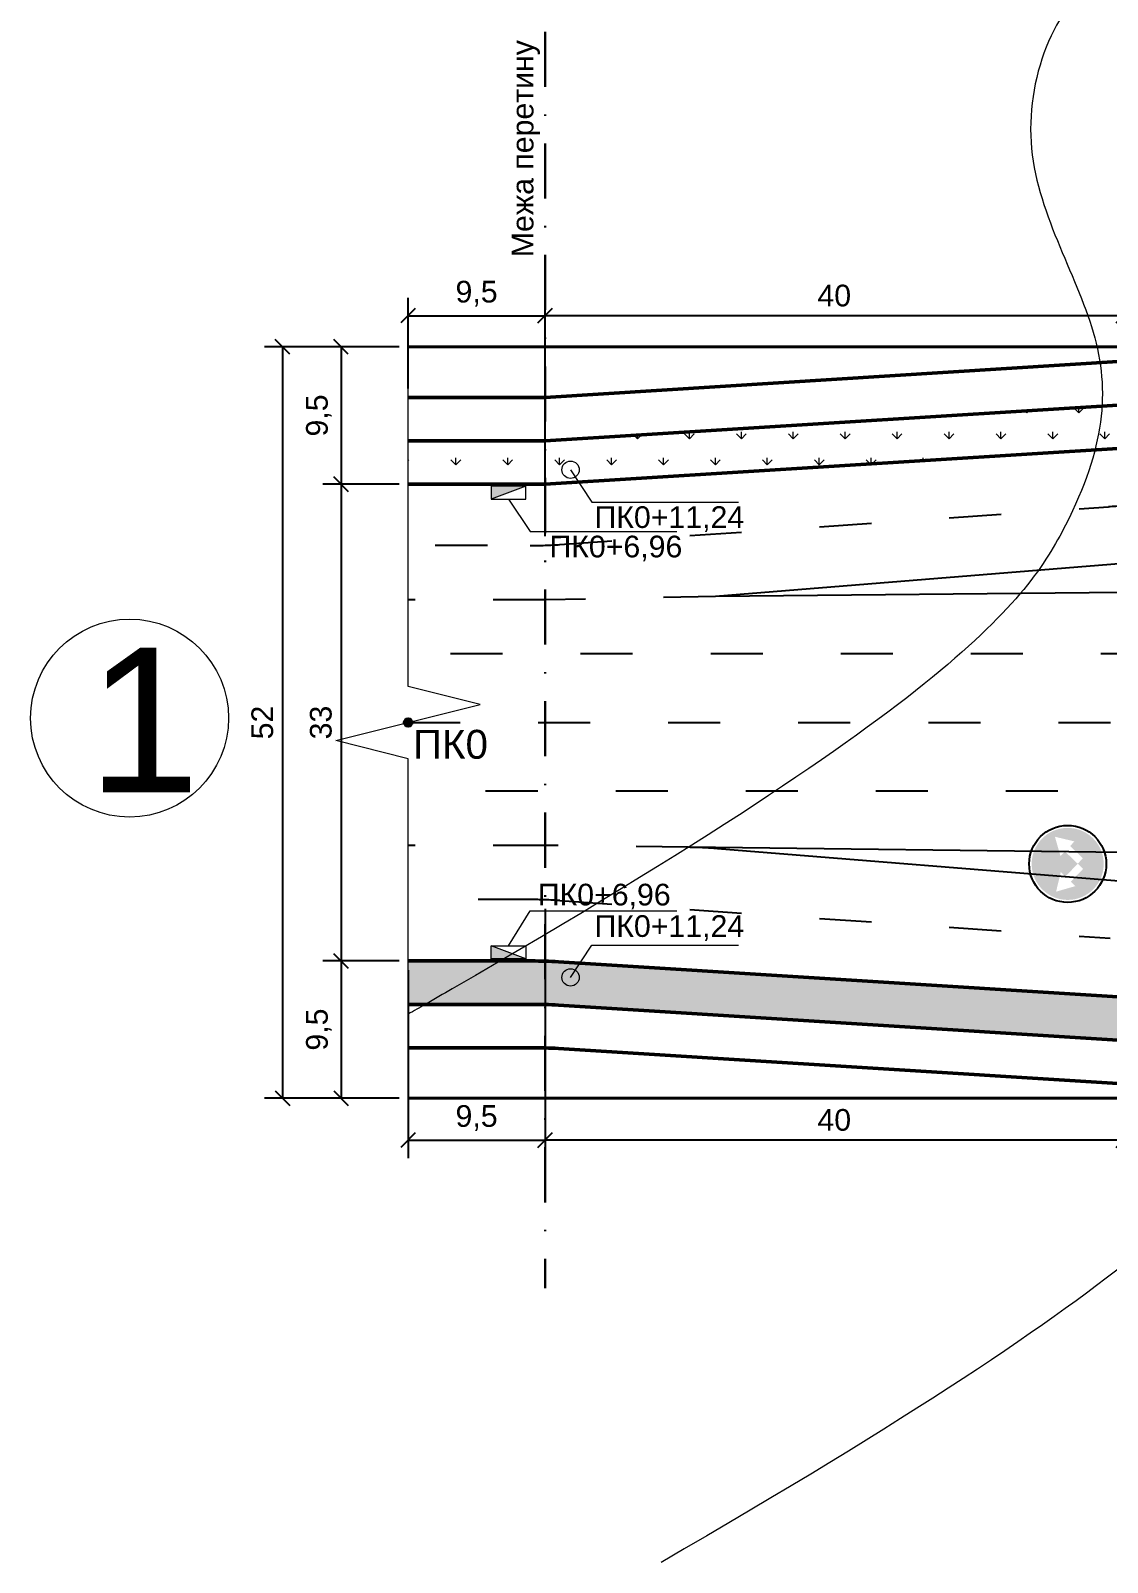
# Model space of a CAD drawing. Header units: millimetres. Extents: x -2123 to 34701, y -1286 to 835.
# Drawn here: x -244.9 to -170.4, y 236.5 to 342.6 of the extents above; entities that cross this region are included whole.
import ezdxf

# ---------------------------------------------------------------- set-up
doc = ezdxf.new("R2010")
doc.units = ezdxf.units.MM
doc.linetypes.add('ACAD_ISO03W100', pattern=[30, 12, -18])
doc.linetypes.add('DASHDOT', pattern=[25.4, 12.7, -6.35, 0, -6.35])
doc.layers.get('0').update_dxf_attribs({"lineweight": 15})
for name, color, linetype, lineweight in [('1 Відмітки', 7, 'Continuous', 25), ('2 Позначення', 80, 'Continuous', 20), ('вертикалка', 6, 'Continuous', 15), ('Горизонталі', 7, 'Continuous', 18), ('Дор. Розм.', 7, 'Continuous', 50), ('поздовжній профіль', 250, 'Continuous', 15), ('Текст', 7, 'Continuous', 15), ('Червоні лінії', 10, 'Continuous', 40)]:
    doc.layers.add(name, color=color, linetype=linetype, lineweight=lineweight)
for name, color, linetype in [('Дорожні знаки', 7, 'Continuous'), ('Осі', 164, 'Continuous'), ('Розмітка', 7, 'ACAD_ISO03W100')]:
    doc.layers.add(name, color=color, linetype=linetype)
doc.layers.add('Озелення', color=7, linetype='Continuous', lineweight=15, true_color=0x2bad00)
doc.styles.get("Standard").update_dxf_attribs({"font": 'arial.ttf'})
doc.dimstyles.new('ISO-25', dxfattribs={"dimtxt": 1.5, "dimasz": 1, "dimexe": 1.25, "dimexo": 0.625, "dimtad": 3, "dimtxsty": 'Standard', "dimblk": 'OBLIQUE', "dimcen": 2.5, "dimadec": 0, "dimazin": 0, "dimtfac": 1, "dimtmove": 1, "dimatfit": 3, "dimfxl": 1, "dimarcsym": 0})

# ---------------------------------------------------------------- blocks, each defined once
blk = doc.blocks.new('4-2-3')
h = blk.add_hatch(color=5)
h.paths.add_polyline_path([(3.55, 3.27), (3.45, 3.27, 0.409993), (0.23, 0, 1), (6.77, 0, 0.409993)])
h.paths.add_polyline_path([(1.47, 0.66), (1.88, 0.25), (3.02, 1.39), (3.5, 0.91), (3.98, 1.39), (5.12, 0.25), (5.53, 0.66), (6, -1.11), (4.23, -0.64), (4.64, -0.23), (3.5, 0.91), (2.36, -0.23), (2.77, -0.64), (1.01, -1.11)], flags=16)
at = {"color": 5}
blk.add_circle((3.5, 0), 3.5, dxfattribs=at)
blk = doc.blocks.new('_Oblique')
at = {"color": 0, "linetype": 'ByBlock', "lineweight": -2}
blk.add_line((-0.5, -0.5), (0.5, 0.5), dxfattribs=at)
blk = doc.blocks.new('*D259')
at = {"layer": 'Defpoints', "color": 0, "transparency": 16777216}
for p in [(-209.35, 322.82), (-169.34, 309.65), (-209.35, 306.93)]:
    blk.add_point(p, dxfattribs=at)
at = {"layer": 'Текст', "color": 0, "lineweight": -2, "transparency": 16777216}
for p, q in [((-209.35, 307.56), (-209.35, 324.07)), ((-169.34, 310.27), (-169.34, 324.07)), ((-169.34, 322.82), (-209.35, 322.82))]:
    blk.add_line(p, q, dxfattribs=at)
at = {"layer": 'Текст', "color": 0, "lineweight": -2, "transparency": 16777216, "rotation": 180}
blk.add_blockref('_Oblique', (-209.35, 322.82), dxfattribs=at)
at = {"layer": 'Текст', "color": 0, "lineweight": -2, "transparency": 16777216}
blk.add_blockref('_Oblique', (-169.34, 322.82), dxfattribs=at)
at = {"layer": 'Текст', "color": 0, "transparency": 16777216, "insert": (-189.34, 324.21), "char_height": 1.5, "attachment_point": 5}
blk.add_mtext('40', dxfattribs=at)
blk = doc.blocks.new('*D266')
at = {"layer": 'Defpoints', "color": 0, "transparency": 16777216}
for p in [(-218.83, 311.17), (-223.47, 278.17), (-218.83, 278.17)]:
    blk.add_point(p, dxfattribs=at)
at = {"layer": 'Текст', "color": 0, "lineweight": -2, "transparency": 16777216}
for p, q in [((-219.45, 311.17), (-224.72, 311.17)), ((-223.47, 311.17), (-223.47, 278.17)), ((-219.45, 278.17), (-224.72, 278.17))]:
    blk.add_line(p, q, dxfattribs=at)
for p, rotation in [((-223.47, 311.17), 90), ((-223.47, 278.17), 270)]:
    blk.add_blockref('_Oblique', p, dxfattribs=dict(at, rotation=rotation))
at = {"layer": 'Текст', "color": 0, "transparency": 16777216, "insert": (-224.86, 294.67), "char_height": 1.5, "attachment_point": 5, "rotation": 90}
blk.add_mtext('33', dxfattribs=at)
blk = doc.blocks.new('*D267')
at = {"layer": 'Defpoints', "color": 0, "transparency": 16777216}
for p in [(-218.83, 320.67), (-223.47, 311.17), (-218.83, 311.17)]:
    blk.add_point(p, dxfattribs=at)
at = {"layer": 'Текст', "color": 0, "lineweight": -2, "transparency": 16777216}
for p, q in [((-219.45, 320.67), (-224.72, 320.67)), ((-223.47, 320.67), (-223.47, 311.17)), ((-219.45, 311.17), (-224.72, 311.17))]:
    blk.add_line(p, q, dxfattribs=at)
for p, rotation in [((-223.47, 320.67), 90), ((-223.47, 311.17), 270)]:
    blk.add_blockref('_Oblique', p, dxfattribs=dict(at, rotation=rotation))
at = {"layer": 'Текст', "color": 0, "transparency": 16777216, "insert": (-225, 315.92), "char_height": 1.5, "attachment_point": 5, "rotation": 90}
blk.add_mtext('9,5', dxfattribs=at)
blk = doc.blocks.new('*D268')
at = {"layer": 'Defpoints', "color": 0, "transparency": 16777216}
for p in [(-218.83, 278.17), (-223.47, 268.67), (-218.83, 268.67)]:
    blk.add_point(p, dxfattribs=at)
at = {"layer": 'Текст', "color": 0, "lineweight": -2, "transparency": 16777216}
for p, q in [((-219.45, 278.17), (-224.72, 278.17)), ((-223.47, 278.17), (-223.47, 268.67)), ((-219.45, 268.67), (-224.72, 268.67))]:
    blk.add_line(p, q, dxfattribs=at)
for p, rotation in [((-223.47, 278.17), 90), ((-223.47, 268.67), 270)]:
    blk.add_blockref('_Oblique', p, dxfattribs=dict(at, rotation=rotation))
at = {"layer": 'Текст', "color": 0, "transparency": 16777216, "insert": (-225, 273.42), "char_height": 1.5, "attachment_point": 5, "rotation": 90}
blk.add_mtext('9,5', dxfattribs=at)
blk = doc.blocks.new('*D269')
at = {"layer": 'Defpoints', "color": 0, "transparency": 16777216}
for p in [(-218.83, 320.67), (-227.52, 268.67), (-218.83, 268.67)]:
    blk.add_point(p, dxfattribs=at)
at = {"layer": 'Текст', "color": 0, "lineweight": -2, "transparency": 16777216}
for p, q in [((-219.45, 320.67), (-228.77, 320.67)), ((-227.52, 320.67), (-227.52, 268.67)), ((-219.45, 268.67), (-228.77, 268.67))]:
    blk.add_line(p, q, dxfattribs=at)
for p, rotation in [((-227.52, 320.67), 90), ((-227.52, 268.67), 270)]:
    blk.add_blockref('_Oblique', p, dxfattribs=dict(at, rotation=rotation))
at = {"layer": 'Текст', "color": 0, "transparency": 16777216, "insert": (-228.91, 294.67), "char_height": 1.5, "attachment_point": 5, "rotation": 90}
blk.add_mtext('52', dxfattribs=at)
blk = doc.blocks.new('6')
at = {"layer": '1 Відмітки', "transparency": 33554559}
h = blk.add_hatch(color=256, dxfattribs=at)
h.dxf.hatch_style = 1
edge = h.paths.add_edge_path()
edge.add_arc((-467.508, 342.132), 0.2, 0, 360)
at = {"layer": '1 Відмітки'}
blk.add_circle((-467.508, 342.132), 0.2, dxfattribs=at)
blk = doc.blocks.new('столб')
at = {"layer": 'поздовжній профіль', "color": 160}
for points in [[(-500, 0, 0, 0, 0), (-1000, 0, 350, 0, 0), (-1700, 0, 0, 0, 0)], [(500, 0, 0, 0, 0), (1000, 0, 350, 0, 0), (1700, 0, 0, 0, 0)]]:
    blk.add_lwpolyline(points, format="xyseb", dxfattribs=at)
blk.add_circle((0, 0), 500, dxfattribs=at)
blk = doc.blocks.new('*D485')
at = {"layer": 'Defpoints', "color": 0, "transparency": 16777216}
for p in [(-209.35, 282.4), (-169.34, 279.68), (-209.35, 265.77)]:
    blk.add_point(p, dxfattribs=at)
at = {"layer": 'Текст', "color": 0, "lineweight": -2, "transparency": 16777216}
for p, q in [((-209.35, 281.77), (-209.35, 264.52)), ((-169.34, 279.06), (-169.34, 264.52)), ((-169.34, 265.77), (-209.35, 265.77))]:
    blk.add_line(p, q, dxfattribs=at)
at = {"layer": 'Текст', "color": 0, "lineweight": -2, "transparency": 16777216, "rotation": 180}
blk.add_blockref('_Oblique', (-209.35, 265.77), dxfattribs=at)
at = {"layer": 'Текст', "color": 0, "lineweight": -2, "transparency": 16777216}
blk.add_blockref('_Oblique', (-169.34, 265.77), dxfattribs=at)
at = {"layer": 'Текст', "color": 0, "transparency": 16777216, "insert": (-189.34, 267.16), "char_height": 1.5, "attachment_point": 5}
blk.add_mtext('40', dxfattribs=at)
blk = doc.blocks.new('*D487')
at = {"layer": 'Defpoints', "color": 0, "transparency": 16777216}
for p in [(-218.83, 278.17), (-209.35, 278.17), (-209.35, 265.77)]:
    blk.add_point(p, dxfattribs=at)
at = {"layer": 'Текст', "color": 0, "lineweight": -2, "transparency": 16777216}
for p, q in [((-218.83, 277.54), (-218.83, 264.52)), ((-209.35, 277.54), (-209.35, 264.52)), ((-218.83, 265.77), (-209.35, 265.77))]:
    blk.add_line(p, q, dxfattribs=at)
at = {"layer": 'Текст', "color": 0, "lineweight": -2, "transparency": 16777216, "rotation": 180}
blk.add_blockref('_Oblique', (-218.83, 265.77), dxfattribs=at)
at = {"layer": 'Текст', "color": 0, "lineweight": -2, "transparency": 16777216}
blk.add_blockref('_Oblique', (-209.35, 265.77), dxfattribs=at)
at = {"layer": 'Текст', "color": 0, "transparency": 16777216, "insert": (-214.09, 267.3), "char_height": 1.5, "attachment_point": 5}
blk.add_mtext('9,5', dxfattribs=at)
blk = doc.blocks.new('*D488')
at = {"layer": 'Defpoints', "color": 0, "transparency": 16777216}
for p in [(-209.35, 322.82), (-218.83, 317.17), (-209.35, 317.17)]:
    blk.add_point(p, dxfattribs=at)
at = {"layer": 'Текст', "color": 0, "lineweight": -2, "transparency": 16777216}
for p, q in [((-218.83, 317.79), (-218.83, 324.07)), ((-209.35, 317.79), (-209.35, 324.07)), ((-218.83, 322.82), (-209.35, 322.82))]:
    blk.add_line(p, q, dxfattribs=at)
at = {"layer": 'Текст', "color": 0, "lineweight": -2, "transparency": 16777216, "rotation": 180}
blk.add_blockref('_Oblique', (-218.83, 322.82), dxfattribs=at)
at = {"layer": 'Текст', "color": 0, "lineweight": -2, "transparency": 16777216}
blk.add_blockref('_Oblique', (-209.35, 322.82), dxfattribs=at)
at = {"layer": 'Текст', "color": 0, "transparency": 16777216, "insert": (-214.09, 324.35), "char_height": 1.5, "attachment_point": 5}
blk.add_mtext('9,5', dxfattribs=at)

msp = doc.modelspace()

# ---------------------------------------------------------------- hatches: boundary and pattern name
at = {"layer": 'вертикалка'}
h = msp.add_hatch(color=0, dxfattribs=at)
h.dxf.hatch_style = 1
h.paths.add_polyline_path([(-210.67, 311.027), (-213.07, 311.027), (-213.07, 310.127)])
h = msp.add_hatch(color=0, dxfattribs=at)
h.dxf.hatch_style = 1
h.paths.add_polyline_path([(-210.67, 278.307), (-213.07, 278.307), (-213.07, 279.207)])
at = {"layer": 'Озелення'}
h = msp.add_hatch(dxfattribs=at)
h.set_pattern_fill('GRASS', color=0, scale=0.1)
h.paths.add_polyline_path([(-162.911, 316.667), (-169.344, 316.667), (-209.344, 314.167), (-218.83, 314.167), (-218.83, 311.167), (-209.344, 311.167), (-169.344, 313.667), (-161.079, 313.667, 0.2917258)])
h = msp.add_hatch(dxfattribs=at)
h.set_pattern_fill('GRASS', color=0, scale=0.1)
h.paths.add_polyline_path([(-59.695, 275.633, 0.0108632), (-61.259, 275.667), (-169.344, 275.667), (-208.41, 278.108, 0.015606), (-210.281, 278.167), (-218.83, 278.167), (-218.83, 275.167), (-210.281, 275.167, -0.015606), (-208.41, 275.108), (-169.344, 272.667), (-61.259, 272.667, 0.3889837)])

# ---------------------------------------------------------------- linework, layer by layer
at = {"layer": '2 Позначення', "color": 0}
for points in [[(-207.589, 312.162), (-206.109, 309.917), (-195.958, 309.918)], [(-211.87, 310.127), (-210.391, 307.882), (-200.24, 307.883)], [(-211.87, 279.207), (-210.391, 281.641), (-200.24, 281.641)], [(-207.589, 277.028), (-206.109, 279.273), (-195.958, 279.272)]]:
    msp.add_lwpolyline(points, dxfattribs=at)
at = {"layer": 'вертикалка', "color": 0}
for p, q in [((-210.67, 311.027), (-213.07, 310.127)), ((-210.67, 278.307), (-213.07, 279.207))]:
    msp.add_line(p, q, dxfattribs=at)
for points in [[(-213.07, 311.027), (-213.07, 310.127), (-210.67, 310.127), (-210.67, 311.027)], [(-213.07, 278.307), (-213.07, 279.207), (-210.67, 279.207), (-210.67, 278.307)]]:
    msp.add_lwpolyline(points, close=True, dxfattribs=at)
at = {"layer": 'Горизонталі', "color": 0}
for points, knots in [([(-50.59, 529.418), (-51.071, 528.896), (-55.252, 524.086), (-60.194, 513.565), (-74.375, 466.072), (-82.989, 448.36), (-98.234, 421.955), (-105.212, 403.722), (-109.263, 381.889), (-119.167, 367.933), (-140.263, 359.435), (-154.621, 355.588), (-170.651, 346.323), (-173.866, 344.819, 249), (-178.204, 334.38, 249), (-169.824, 321.496, 249), (-171.046, 309.727, 249), (-181.05, 296.285, 249), (-215.776, 276.236, 249), (-216.386, 275.884, 249), (-217.005, 275.527, 249), (-217.634, 275.167, 249), (-218.029, 274.94, 249), (-218.427, 274.712, 249), (-218.83, 274.482, 249)], [10.8754106, 10.8754106, 10.8754106, 10.8754106, 11, 12, 13, 14, 15, 16, 17, 18, 19, 20, 20, 20, 21, 22, 23, 24, 24, 24, 24.017573, 24.017573, 24.017573, 24.0286124, 24.0286124, 24.0286124, 24.0286124]), ([(95.551, 508.478), (89.987, 512.71), (75.298, 514.216), (55.304, 512.427), (35.449, 505.796), (33.26, 504.939), (10.751, 503.138), (-7.481, 503.138), (-24.363, 499.987), (-38.768, 488.733), (-45.746, 473.877), (-59.927, 426.383), (-68.541, 408.671), (-83.786, 382.266), (-90.764, 364.034), (-94.815, 342.2), (-104.719, 328.245), (-125.815, 319.746), (-140.173, 315.899), (-156.203, 306.635), (-159.418, 305.131, 249), (-163.756, 294.691, 249), (-155.376, 281.808, 249), (-156.598, 270.039, 249), (-166.602, 256.596, 249), (-201.328, 236.547, 249)], [3.2565899, 3.2565899, 3.2565899, 3.2565899, 4, 5, 6, 7, 8, 9, 10, 11, 12, 13, 14, 15, 16, 17, 18, 19, 20, 20, 20, 21, 22, 23, 24, 24, 24, 24])]:
    msp.add_open_spline(points, degree=3, knots=knots, dxfattribs=at)
at = {"layer": 'Дор. Розм.', "color": 0}
for p, q in [((-209.344, 317.167), (-169.344, 319.667)), ((-209.344, 317.167), (-218.83, 317.167)), ((-209.344, 314.167), (-169.344, 316.667)), ((-209.344, 314.167), (-218.83, 314.167)), ((-209.344, 311.167), (-169.344, 313.667)), ((-209.344, 311.167), (-218.83, 311.167)), ((-210.281, 278.167), (-218.83, 278.167)), ((-208.41, 278.108), (-169.344, 275.667)), ((-210.281, 275.167), (-218.83, 275.167)), ((-208.41, 275.108), (-169.344, 272.667)), ((-210.281, 272.167), (-218.83, 272.167)), ((-208.41, 272.108), (-169.344, 269.667))]:
    msp.add_line(p, q, dxfattribs=at)
for centre in [(-210.281, 248.167), (-210.281, 245.167), (-210.281, 242.167)]:
    msp.add_arc(centre, 30, 86.42367, 90, dxfattribs=at)
at = {"layer": 'Осі', "color": 0, "linetype": 'ACAD_ISO03W100', "ltscale": 0.3}
msp.add_line((-218.83, 294.667), (23.809, 294.667), dxfattribs=at)
at = {"layer": 'Розмітка', "color": 0, "ltscale": 0.3}
for p, q in [((-213.344, 306.917), (-218.83, 306.917)), ((-197.55, 303.384), (-209.344, 303.167)), ((-209.344, 303.167), (-218.83, 303.167)), ((-41.29, 299.417), (-218.83, 299.417)), ((-38.862, 289.917), (-218.83, 289.917)), ((-209.344, 286.167), (-218.83, 286.167)), ((-199.44, 286.034), (-209.344, 286.167)), ((-210.372, 282.417), (-218.83, 282.417)), ((-208.32, 282.346), (-170.255, 279.737))]:
    msp.add_line(p, q, dxfattribs=at)
at = {"layer": 'Розмітка', "color": 0, "linetype": 'ByBlock', "ltscale": 0.3}
for p, q in [((-169.344, 305.667), (-197.55, 303.384)), ((-169.344, 283.667), (-197.422, 285.939))]:
    msp.add_line(p, q, dxfattribs=at)
at = {"layer": 'Розмітка', "color": 0, "linetype": 'ByBlock'}
for p, q in [((-169.344, 303.667), (-197.55, 303.384)), ((-169.344, 285.667), (-199.44, 286.034))]:
    msp.add_line(p, q, dxfattribs=at)
at = {"layer": 'Розмітка', "color": 0, "ltscale": 0.3}
msp.add_lwpolyline([(-208.32, 306.987), (-170.372, 309.596, -0.0171635), (-168.314, 309.667), (-86.079, 309.667, 0.2854745), (-50.21, 331.963), (-26.319, 380.367)], format="xyb", dxfattribs=at)
at = {"layer": 'Розмітка', "color": 0}
for centre, start, end in [((-210.372, 336.917), 270, 273.92177), ((-210.372, 252.417), 86.07823, 90)]:
    msp.add_arc(centre, 30, start, end, dxfattribs=at)
at = {"layer": 'Розмітка', "color": 0, "ltscale": 0.3}
msp.add_arc((-199.842, 256.037), 30, 85.3731, 89.23283, dxfattribs=at)
at = {"layer": 'Текст', "color": 0, "linetype": 'DASHDOT', "lineweight": 30, "ltscale": 0.3}
msp.add_line((-209.345, 342.473), (-209.345, 255.519), dxfattribs=at)
at = {"layer": 'Текст', "color": 0, "linetype": 'Continuous'}
msp.add_lwpolyline([(-218.83, 265.667), (-218.83, 292.167), (-223.83, 293.417), (-213.83, 295.917), (-218.83, 297.167), (-218.83, 323.667)], dxfattribs=at)
at = {"layer": 'Текст', "color": 0}
msp.add_circle((-238.098, 294.977), 6.847, dxfattribs=at)
at = {"layer": 'Червоні лінії', "color": 0}
for p, q in [((-81.186, 320.667), (-218.83, 320.667)), ((-60.429, 268.667), (-218.83, 268.667))]:
    msp.add_line(p, q, dxfattribs=at)

# ---------------------------------------------------------------- block references
at = {"color": 0, "xscale": 0.001200000000244472, "yscale": 0.001200000000244472, "zscale": 0.001200000000244472, "rotation": 180.7039103117133}
for p in [(-207.589, 312.162), (-207.589, 277.028)]:
    msp.add_blockref('столб', p, dxfattribs=at)
at = {"layer": '1 Відмітки', "color": 0, "xscale": 1.5, "yscale": 1.5, "zscale": 1.5}
msp.add_blockref('6', (482.433, -218.532), dxfattribs=at)
at = {"layer": 'Дорожні знаки', "color": 0, "linetype": 'Continuous', "xscale": 0.7620479999998087, "yscale": 0.7620479999998087, "zscale": 0.7620479999998087, "rotation": 271.2087273238664}
msp.add_blockref('4-2-3', (-173.244, 287.552), dxfattribs=at)

# ---------------------------------------------------------------- texts
at = {"layer": '1 Відмітки', "color": 0, "char_height": 1.5}
for s, width, insert, attachment_point, rotation in [('Межа перетину', 15.12378, (-211.655, 341.899), 3, 89.99588), ('ПК0+11,24', 7.02543, (-195.57, 307.857), 9, 0.00412), ('ПК0+6,96', 7.02543, (-199.852, 305.822), 9, 0.00412), ('ПК0+6,96', 7.02543, (-200.659, 283.511), 3, 359.99588), ('ПК0+11,24', 7.02543, (-195.57, 281.333), 3, 359.99588)]:
    msp.add_mtext_dynamic_manual_height_columns(s, width=width, gutter_width=12.5, heights=[0], dxfattribs=dict(at, insert=insert, attachment_point=attachment_point, rotation=rotation))
at = {"layer": '1 Відмітки', "color": 0, "insert": (-218.489, 294.163), "char_height": 2, "attachment_point": 1}
msp.add_mtext_dynamic_manual_height_columns('ПК0', width=7.02543, gutter_width=12.5, heights=[0], dxfattribs=at)
at = {"layer": 'Червоні лінії', "color": 0, "insert": (-240.995, 299.842), "char_height": 10, "attachment_point": 1}
msp.add_mtext_dynamic_manual_height_columns('1', width=4.68276, gutter_width=12.5, heights=[0], dxfattribs=at)

# ---------------------------------------------------------------- dimensions: what is measured, and where the dimension line sits
at = {"layer": 'Текст', "color": 0}
for base, p1, p2, picture, middle in [((-209.345, 322.821), (-218.83, 317.167), (-209.345, 317.167), '*D488', (-214.087, 324.347)), ((-209.345, 265.771), (-218.83, 278.167), (-209.345, 278.167), '*D487', (-214.087, 267.297))]:
    dim = msp.add_linear_dim(base=base, p1=p1, p2=p2, text='9,5', dimstyle='ISO-25', dxfattribs=at)
    dim.commit()
    dim.dimension.update_dxf_attribs({"geometry": picture, "text_midpoint": middle})
for base, p1, p2, picture, middle in [((-209.345, 322.821), (-169.344, 309.649), (-209.345, 306.934), '*D259', (-189.344, 324.212)), ((-209.345, 265.771), (-169.344, 279.684), (-209.345, 282.399), '*D485', (-189.344, 267.162))]:
    dim = msp.add_linear_dim(base=base, p1=p1, p2=p2, dimstyle='ISO-25', dxfattribs=at)
    dim.commit()
    dim.dimension.update_dxf_attribs({"geometry": picture, "text_midpoint": middle})
for base, p1, p2, picture, middle in [((-227.517, 268.667), (-218.83, 320.667), (-218.83, 268.667), '*D269', (-228.907, 294.667)), ((-223.471, 311.167), (-218.83, 320.667), (-218.83, 311.167), '*D267', (-224.997, 315.917)), ((-223.471, 278.167), (-218.83, 311.167), (-218.83, 278.167), '*D266', (-224.862, 294.667)), ((-223.471, 268.667), (-218.83, 278.167), (-218.83, 268.667), '*D268', (-224.997, 273.417))]:
    dim = msp.add_linear_dim(base=base, p1=p1, p2=p2, angle=90, dimstyle='ISO-25', dxfattribs=at)
    dim.commit()
    dim.dimension.update_dxf_attribs({"geometry": picture, "text_midpoint": middle})

doc.saveas('drawing.dxf')
